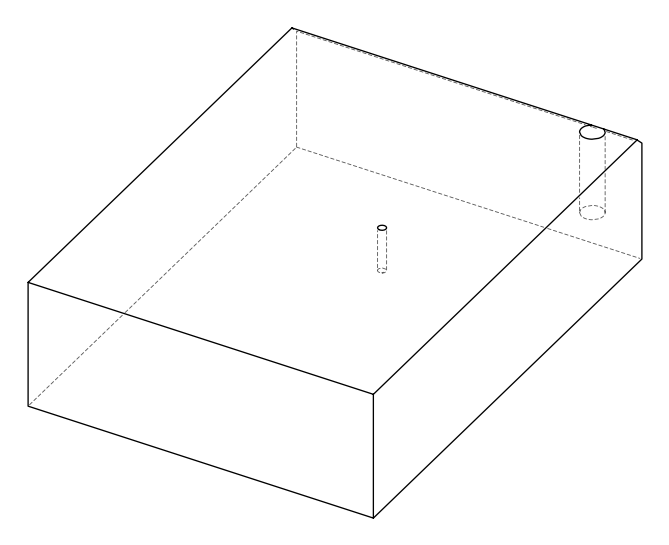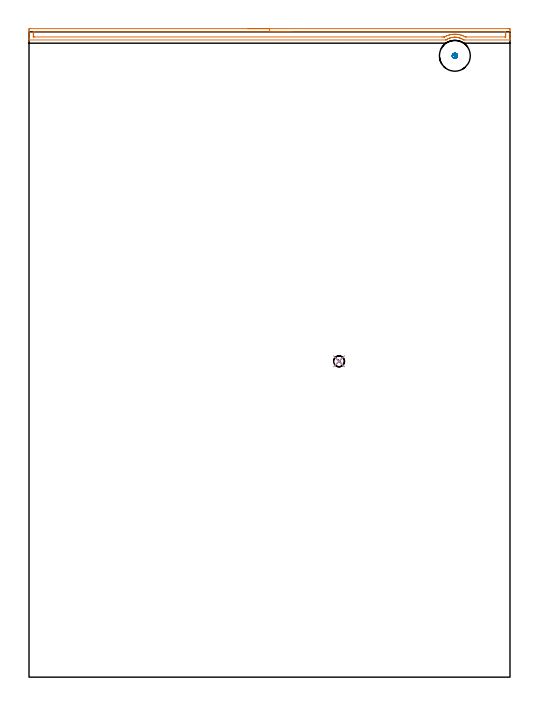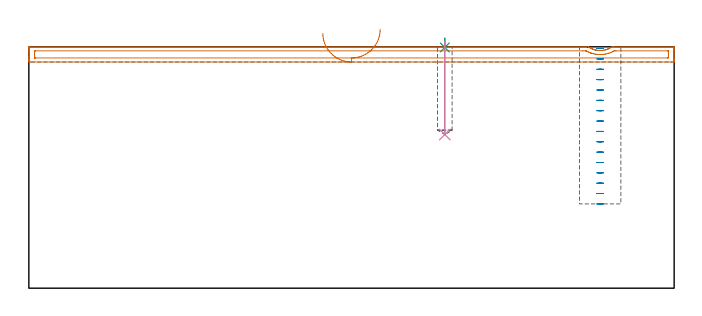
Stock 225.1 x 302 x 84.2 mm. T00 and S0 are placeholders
(PLAN: 4 operations, 3 tool changes, 4.7 min)
(1 AREA_MILL | FG_CHAMFER_SURFACE | UGT0205_001 | 3.8 min | 3167 mm3)
(2 MILL_BLIND_HOLE_FROM_SOLID_MATERIAL | STEP1POCKET | UGT0201_130 | Spiral | 0.74 min | 8922 mm3)
(3 SPOT_DRILL | STEP1POCKET_1 | NXT0321_9005460120000 | 0.03 min | 0 mm3)
(4 DRILL_BLIND_HOLE_INTO_CENTER | STEP1POCKET_1 | UGT0301_175 | 0.13 min | 598 mm3)
(TOOL UGT0205_001 | Chamfer Mill 20 x 3 x 45 deg. | D20 FL50 Z2)
(TOOL UGT0201_130 | Carbide End Mill 12.0 | D12 FL15 Z4)
(TOOL NXT0321_9005460120000 | NC Spot Drill, 142deg, 12mm, Carbide, Uncoated | D12 PA142 FL30 Z2)
(TOOL UGT0301_175 | Twist Drill 5.1 mm | D5.1 PA118 FL50 Z2)
(OP 1 AREA_MILL)
G17 G21 G94 G90
T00 M6
G54
G17 G0 G90 X102.55 Y303.5 S1061 M3
G43 Z94.2 H0
Z88.9
G94 G1 X102.588 Z88.028 F250.
X102.702 Z87.164
X102.891 Z86.312
X103.153 Z85.48
X103.487 Z84.674
X103.89 Z83.9
X104.358 Z83.164
X104.89 Z82.472
X105.479 Z81.829
X106.122 Z81.24
X106.814 Z80.708
X107.55 Z80.24
X108.324 Z79.837
X109.13 Z79.503
X109.962 Z79.241
X110.813 Z79.052
X111.678 Z78.938
X112.55 Z78.9
X224.048
X224.5 Y303.499 Z78.901
X224.948 Y303.495 Z78.902
X225.09 Y303.491 Z78.905
X225.1 Y303.053 Z79.343
Y302.764 Z79.632
Y302.172 Z80.223
Y300.713 Z81.684
Y299.528 Z82.867
Y298.921 Z83.478
Y298.647 Z83.752
X225.099 Y298.507 Z83.892
X225.09 Y298.206 Z84.193
X224.946 Y298.2 Z84.2
X203.983
X203.431 Y298.198 Z84.182
X203.228 Y298.33 Z84.067
X203.092 Y298.414 Z83.983
X203.019 Y298.46 Z83.938
X202.676 Y298.647 Z83.752
X202.585 Y298.696 Z83.703
X202.144 Y298.911 Z83.486
X202.066 Y298.941 Z83.457
X201.86 Y299.018 Z83.381
X201.753 Y299.056 Z83.339
X201.684 Y299.082 Z83.314
X201.576 Y299.117 Z83.28
X201.236 Y299.225 Z83.172
X200.792 Y299.335 Z83.063
X200.345 Y299.414 Z82.983
X200.163 Y299.435 Z82.962
X199.9 Y299.465 Z82.932
X199.523 Y299.483 Z82.908
X199.456 Y299.488 Z82.907
X199.453
X199.267 Y299.485 Z82.903
X199.212 Z82.905
X199.155 Z82.907
X199.113 Y299.482 Z82.905
X199.008 Y299.484 Z82.91
X198.562 Y299.454 Z82.944
X198.116 Y299.393 Z83.005
X197.739 Y299.318 Z83.081
X197.671 Y299.304 Z83.095
X197.223 Y299.183 Z83.214
X197.021 Y299.116 Z83.281
X196.847 Y299.058 Z83.337
X196.779 Y299.037 Z83.36
X196.616 Y298.974 Z83.426
X196.461 Y298.912 Z83.487
X195.888 Y298.629 Z83.769
X195.817 Y298.588 Z83.809
X195.649 Y298.491 Z83.907
X195.46 Y298.383 Z84.015
X195.436 Y298.367 Z84.031
X195.244 Y298.246 Z84.152
X195.169 Y298.205 Z84.19
X195.063 Y298.2 Z84.2
X0.154
X0.01 Y298.206 Z84.193
X0. Y298.508 Z83.891
Y298.921 Z83.478
Y299.528 Z82.867
Y301.594 Z80.803
Y302.172 Z80.223
Y302.764 Z79.632
X0.003 Y303.053 Z79.343
X0.009 Y303.491 Z78.905
X0.152 Y303.495 Z78.902
X0.6 Y303.5 Z78.9
X112.55
Y302.086 Z80.314
X222.716 Y302.085 Z80.315
X222.805 Y302.084 Z80.316
X223.075 Y302.079 Z80.321
X223.09 Y301.991 Z80.409
X223.097 Y301.796 Z80.604
X223.099 Y301.291 Z81.109
X223.1 Y300.912 Z81.488
X223.099 Y300.409 Z81.991
X223.098 Y300.033 Z82.367
X223.09 Y299.652 Z82.748
X223.085 Y299.62 Z82.78
X223.067 Y299.619 Z82.781
X223.018 Y299.616 Z82.784
X222.918 Y299.615 Z82.785
X222.716 Y299.614 Z82.786
X204.788 Y299.615 Z82.785
X204.386 Y299.619 Z82.781
X204.188 Y299.621 Z82.779
X203.984 Y299.723 Z82.677
X203.581 Y299.926 Z82.474
X203.092 Y300.15 Z82.25
X202.981 Y300.192 Z82.208
X202.385 Y300.409 Z81.991
X202.199 Y300.469 Z81.931
X202.112 Y300.495 Z81.905
X201.307 Y300.695 Z81.705
X200.954 Y300.759 Z81.641
X200.415 Y300.833 Z81.567
X199.943 Y300.876 Z81.524
X199.523 Y300.897 Z81.503
X199.032 Y300.895 Z81.505
X198.631 Y300.874 Z81.526
X198.197 Y300.838 Z81.562
X197.739 Y300.776 Z81.624
X197.427 Y300.718 Z81.682
X196.847 Y300.589 Z81.811
X196.705 Y300.55 Z81.85
X196.212 Y300.409 Z81.991
X196.018 Y300.347 Z82.053
X195.991 Y300.338 Z82.062
X195.955 Y300.324 Z82.076
X195.382 Y300.095 Z82.305
X195.063 Y299.941 Z82.459
X194.461 Y299.64 Z82.76
X194.42 Y299.621 Z82.779
X194.372 Y299.619 Z82.781
X194.171 Y299.615 Z82.785
X194.084 Y299.614 Z82.786
X193.279
X2.384 Y299.615 Z82.785
X2.295 Y299.616 Z82.784
X2.025 Y299.621 Z82.779
X2.01 Y299.709 Z82.691
X2.003 Y299.904 Z82.496
X2.001 Y300.409 Z81.991
X2. Y300.788 Z81.612
X2.001 Y301.291 Z81.109
X2.002 Y301.667 Z80.733
X2.01 Y302.048 Z80.352
X2.015 Y302.08 Z80.32
X2.033 Y302.081 Z80.319
X2.082 Y302.084 Z80.316
X2.182 Y302.085 Z80.315
X2.384 Y302.086 Z80.314
X112.55
X113.422 Z80.352
X114.286 Z80.466
X115.138 Z80.655
X115.97 Z80.917
X116.776 Z81.251
X117.55 Z81.654
X118.286 Z82.123
X118.978 Z82.654
X119.621 Z83.243
X120.21 Z83.886
X120.741 Z84.578
X121.21 Z85.314
X121.613 Z86.088
X121.947 Z86.894
X122.209 Z87.726
X122.398 Z88.578
X122.512 Z89.443
X122.55 Z90.314
G0 Z94.2
M5
M2
(OP 2 MILL_BLIND_HOLE_FROM_SOLID_MATERIAL)
G17 G21 G94 G90
T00 M6
G54
G17 G0 G90 X199.3 Y290.8 S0 M3
G43 Z94.2 H0
Z83.588
G94 G3 X199.9 Y291.4 R0.6 F250.
X199.3 Y292. R0.6
X198.1 Y290.8 R1.2
X199.3 Y292. R-1.2
X198.7 Y291.4 R0.6
X199.3 Y290.8 R0.6
G0 Z79.975
G3 X199.9 Y291.4 R0.6
X199.3 Y292. R0.6
X198.1 Y290.8 R1.2
X199.3 Y292. R-1.2
X198.7 Y291.4 R0.6
X199.3 Y290.8 R0.6
G0 Z76.363
G3 X199.9 Y291.4 R0.6
X199.3 Y292. R0.6
X198.1 Y290.8 R1.2
X199.3 Y292. R-1.2
X198.7 Y291.4 R0.6
X199.3 Y290.8 R0.6
G0 Z72.75
G3 X199.9 Y291.4 R0.6
X199.3 Y292. R0.6
X198.1 Y290.8 R1.2
X199.3 Y292. R-1.2
X198.7 Y291.4 R0.6
X199.3 Y290.8 R0.6
G0 Z69.138
G3 X199.9 Y291.4 R0.6
X199.3 Y292. R0.6
X198.1 Y290.8 R1.2
X199.3 Y292. R-1.2
X198.7 Y291.4 R0.6
X199.3 Y290.8 R0.6
G0 Z65.525
G3 X199.9 Y291.4 R0.6
X199.3 Y292. R0.6
X198.1 Y290.8 R1.2
X199.3 Y292. R-1.2
X198.7 Y291.4 R0.6
X199.3 Y290.8 R0.6
G0 Z61.913
G3 X199.9 Y291.4 R0.6
X199.3 Y292. R0.6
X198.1 Y290.8 R1.2
X199.3 Y292. R-1.2
X198.7 Y291.4 R0.6
X199.3 Y290.8 R0.6
G0 Z58.3
G3 X199.9 Y291.4 R0.6
X199.3 Y292. R0.6
X198.1 Y290.8 R1.2
X199.3 Y292. R-1.2
X198.7 Y291.4 R0.6
X199.3 Y290.8 R0.6
G0 Z54.688
G3 X199.9 Y291.4 R0.6
X199.3 Y292. R0.6
X198.1 Y290.8 R1.2
X199.3 Y292. R-1.2
X198.7 Y291.4 R0.6
X199.3 Y290.8 R0.6
G0 Z51.075
G3 X199.9 Y291.4 R0.6
X199.3 Y292. R0.6
X198.1 Y290.8 R1.2
X199.3 Y292. R-1.2
X198.7 Y291.4 R0.6
X199.3 Y290.8 R0.6
G0 Z47.463
G3 X199.9 Y291.4 R0.6
X199.3 Y292. R0.6
X198.1 Y290.8 R1.2
X199.3 Y292. R-1.2
X198.7 Y291.4 R0.6
X199.3 Y290.8 R0.6
G0 Z43.85
G3 X199.9 Y291.4 R0.6
X199.3 Y292. R0.6
X198.1 Y290.8 R1.2
X199.3 Y292. R-1.2
X198.7 Y291.4 R0.6
X199.3 Y290.8 R0.6
G0 Z40.238
G3 X199.9 Y291.4 R0.6
X199.3 Y292. R0.6
X198.1 Y290.8 R1.2
X199.3 Y292. R-1.2
X198.7 Y291.4 R0.6
X199.3 Y290.8 R0.6
G0 Z36.625
G3 X199.9 Y291.4 R0.6
X199.3 Y292. R0.6
X198.1 Y290.8 R1.2
X199.3 Y292. R-1.2
X198.7 Y291.4 R0.6
X199.3 Y290.8 R0.6
G0 Z33.013
G3 X199.9 Y291.4 R0.6
X199.3 Y292. R0.6
X198.1 Y290.8 R1.2
X199.3 Y292. R-1.2
X198.7 Y291.4 R0.6
X199.3 Y290.8 R0.6
G0 Z29.4
G3 X199.9 Y291.4 R0.6
X199.3 Y292. R0.6
X198.1 Y290.8 R1.2
X199.3 Y292. R-1.2
X198.7 Y291.4 R0.6
X199.3 Y290.8 R0.6
G0 Z94.2
M5
M2
(OP 3 SPOT_DRILL)
G17 G21 G94 G90
T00 M6
G54
G17 G0 G90 X145.1 Y147.8 S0 M3
G43 Z94.2 H0
G94 G81 G98 Z83.98 F250. R87.2
G80
M5
M2
(OP 4 DRILL_BLIND_HOLE_INTO_CENTER)
G17 G21 G94 G90
T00 M6
G54
G17 G0 G90 X145.1 Y147.8 S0 M3
G43 Z94.2 H0
G94 G81 G98 Z53.6 F250. R86.2
G80
M5
M2
